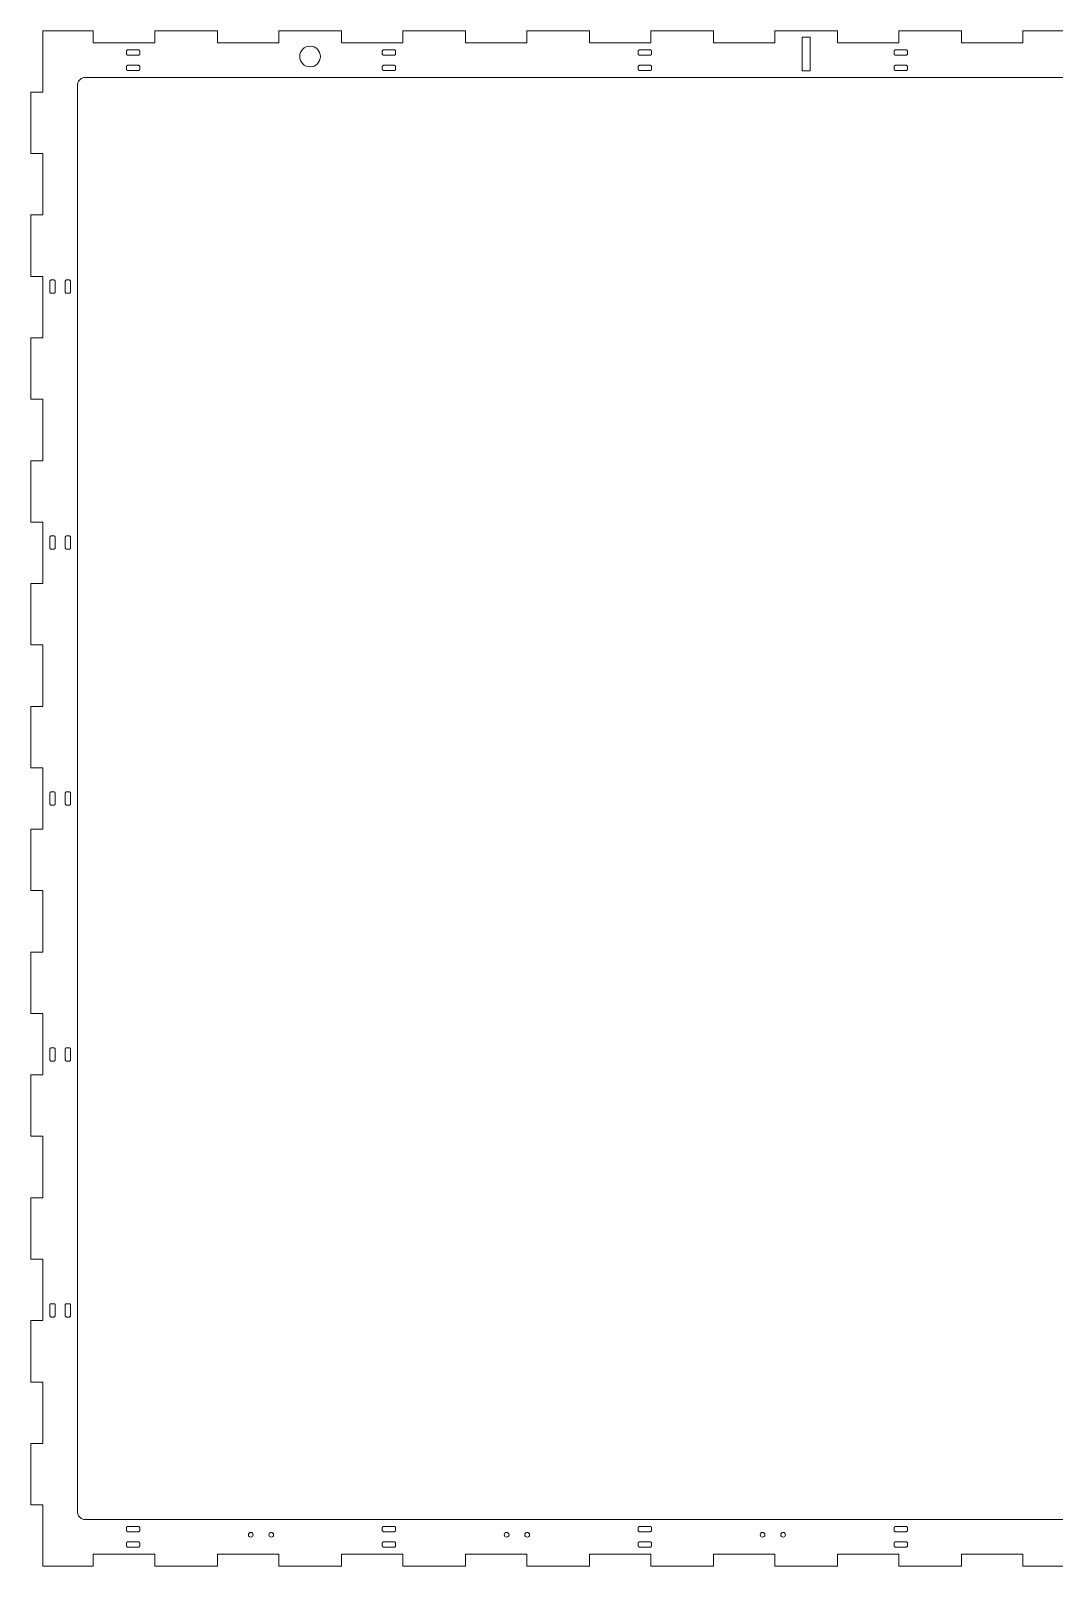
# Model space of a CAD drawing. Header units: millimetres. Extents: x 0 to 1000, y 0 to 750.
# Drawn here: x 0 to 500, y 0 to 750 of the extents above; entities that cross this region are included whole.
import ezdxf

# ---------------------------------------------------------------- set-up
doc = ezdxf.new("R2010")
doc.units = ezdxf.units.MM
doc.layers.add('CORTE', color=1, linetype='Continuous', lineweight=0)

msp = doc.modelspace()

# ---------------------------------------------------------------- linework, layer by layer
at = {"layer": 'CORTE'}
for points in [[(515.294118, 750), (484.705882, 750), (484.705882, 744), (454.705882, 744), (454.705882, 750), (424.117647, 750), (424.117647, 744), (394.117647, 744), (394.117647, 750), (363.529412, 750), (363.529412, 744), (333.529412, 744), (333.529412, 750), (302.941176, 750), (302.941176, 744), (272.941176, 744), (272.941176, 750), (242.352941, 750), (242.352941, 744), (212.352941, 744), (212.352941, 750), (181.764706, 750), (181.764706, 744), (151.764706, 744), (151.764706, 750), (121.176471, 750), (121.176471, 744), (91.176471, 744), (91.176471, 750), (60.588235, 750), (60.588235, 744), (30.588235, 744), (30.588235, 750), (6, 750), (6, 720), (0, 720), (0, 690), (6, 690), (6, 660), (0, 660), (0, 630), (6, 630), (6, 600), (0, 600), (0, 570), (6, 570), (6, 540), (0, 540), (0, 510), (6, 510), (6, 480), (0, 480), (0, 450), (6, 450), (6, 420), (0, 420), (0, 390), (6, 390), (6, 360), (0, 360), (0, 330), (6, 330), (6, 300), (0, 300), (0, 270), (6, 270), (6, 240), (0, 240), (0, 210), (6, 210), (6, 180), (0, 180), (0, 150), (6, 150), (6, 120), (0, 120), (0, 90), (6, 90), (6, 60), (0, 60), (0, 30), (6, 30), (6, 0), (30.588235, 0), (30.588235, 6), (60.588235, 6), (60.588235, 0), (91.176471, 0), (91.176471, 6), (121.176471, 6), (121.176471, 0), (151.764706, 0), (151.764706, 6), (181.764706, 6), (181.764706, 0), (212.352941, 0), (212.352941, 6), (242.352941, 6), (242.352941, 0), (272.941176, 0), (272.941176, 6), (302.941176, 6), (302.941176, 0), (333.529412, 0), (333.529412, 6), (363.529412, 6), (363.529412, 0), (394.117647, 0), (394.117647, 6), (424.117647, 6), (424.117647, 0), (454.705882, 0), (454.705882, 6), (484.705882, 6), (484.705882, 0), (515.294118, 0)], [(973.2, 727.2), (26.8, 727.2), (26.352142, 727.174849), (25.909916, 727.099712), (25.478884, 726.975533), (25.064465, 726.803875), (24.671872, 726.586897), (24.306041, 726.327326), (23.971573, 726.028427), (23.672674, 725.693959), (23.413103, 725.328128), (23.196125, 724.935535), (23.024467, 724.521116), (22.900288, 724.090084), (22.825151, 723.647858), (22.8, 723.2), (22.8, 26.8), (22.825151, 26.352142), (22.900288, 25.909916), (23.024467, 25.478884), (23.196125, 25.064465), (23.413103, 24.671872), (23.672674, 24.306041), (23.971573, 23.971573), (24.306041, 23.672674), (24.671872, 23.413103), (25.064465, 23.196125), (25.478884, 23.024467), (25.909916, 22.900288), (26.352142, 22.825151), (26.8, 22.8), (973.2, 22.8)]]:
    msp.add_lwpolyline(points, dxfattribs=at)
for points in [[(380.82, 730.4), (380.82, 746.8), (376.82, 746.8), (376.82, 730.4)], [(53.25, 740), (53.246227, 740.067179), (53.234957, 740.133513), (53.21633, 740.198167), (53.190581, 740.26033), (53.158035, 740.319219), (53.119099, 740.374094), (53.074264, 740.424264), (53.024094, 740.469099), (52.969219, 740.508035), (52.91033, 740.540581), (52.848167, 740.56633), (52.783513, 740.584957), (52.717179, 740.596227), (52.65, 740.6), (47.35, 740.6), (47.282821, 740.596227), (47.216487, 740.584957), (47.151833, 740.56633), (47.08967, 740.540581), (47.030781, 740.508035), (46.975906, 740.469099), (46.925736, 740.424264), (46.880901, 740.374094), (46.841965, 740.319219), (46.809419, 740.26033), (46.78367, 740.198167), (46.765043, 740.133513), (46.753773, 740.067179), (46.75, 740), (46.75, 738.7), (46.753773, 738.632821), (46.765043, 738.566487), (46.78367, 738.501833), (46.809419, 738.43967), (46.841965, 738.380781), (46.880901, 738.325906), (46.925736, 738.275736), (46.975906, 738.230901), (47.030781, 738.191965), (47.08967, 738.159419), (47.151833, 738.13367), (47.216487, 738.115043), (47.282821, 738.103773), (47.35, 738.1), (52.65, 738.1), (52.717179, 738.103773), (52.783513, 738.115043), (52.848167, 738.13367), (52.91033, 738.159419), (52.969219, 738.191965), (53.024094, 738.230901), (53.074264, 738.275736), (53.119099, 738.325906), (53.158035, 738.380781), (53.190581, 738.43967), (53.21633, 738.501833), (53.234957, 738.566487), (53.246227, 738.632821), (53.25, 738.7)], [(178.25, 740), (178.246227, 740.067179), (178.234957, 740.133513), (178.21633, 740.198167), (178.190581, 740.26033), (178.158035, 740.319219), (178.119099, 740.374094), (178.074264, 740.424264), (178.024094, 740.469099), (177.969219, 740.508035), (177.91033, 740.540581), (177.848167, 740.56633), (177.783513, 740.584957), (177.717179, 740.596227), (177.65, 740.6), (172.35, 740.6), (172.282821, 740.596227), (172.216487, 740.584957), (172.151833, 740.56633), (172.08967, 740.540581), (172.030781, 740.508035), (171.975906, 740.469099), (171.925736, 740.424264), (171.880901, 740.374094), (171.841965, 740.319219), (171.809419, 740.26033), (171.78367, 740.198167), (171.765043, 740.133513), (171.753773, 740.067179), (171.75, 740), (171.75, 738.7), (171.753773, 738.632821), (171.765043, 738.566487), (171.78367, 738.501833), (171.809419, 738.43967), (171.841965, 738.380781), (171.880901, 738.325906), (171.925736, 738.275736), (171.975906, 738.230901), (172.030781, 738.191965), (172.08967, 738.159419), (172.151833, 738.13367), (172.216487, 738.115043), (172.282821, 738.103773), (172.35, 738.1), (177.65, 738.1), (177.717179, 738.103773), (177.783513, 738.115043), (177.848167, 738.13367), (177.91033, 738.159419), (177.969219, 738.191965), (178.024094, 738.230901), (178.074264, 738.275736), (178.119099, 738.325906), (178.158035, 738.380781), (178.190581, 738.43967), (178.21633, 738.501833), (178.234957, 738.566487), (178.246227, 738.632821), (178.25, 738.7)], [(303.25, 740), (303.246227, 740.067179), (303.234957, 740.133513), (303.21633, 740.198167), (303.190581, 740.26033), (303.158035, 740.319219), (303.119099, 740.374094), (303.074264, 740.424264), (303.024094, 740.469099), (302.969219, 740.508035), (302.91033, 740.540581), (302.848167, 740.56633), (302.783513, 740.584957), (302.717179, 740.596227), (302.65, 740.6), (297.35, 740.6), (297.282821, 740.596227), (297.216487, 740.584957), (297.151833, 740.56633), (297.08967, 740.540581), (297.030781, 740.508035), (296.975906, 740.469099), (296.925736, 740.424264), (296.880901, 740.374094), (296.841965, 740.319219), (296.809419, 740.26033), (296.78367, 740.198167), (296.765043, 740.133513), (296.753773, 740.067179), (296.75, 740), (296.75, 738.7), (296.753773, 738.632821), (296.765043, 738.566487), (296.78367, 738.501833), (296.809419, 738.43967), (296.841965, 738.380781), (296.880901, 738.325906), (296.925736, 738.275736), (296.975906, 738.230901), (297.030781, 738.191965), (297.08967, 738.159419), (297.151833, 738.13367), (297.216487, 738.115043), (297.282821, 738.103773), (297.35, 738.1), (302.65, 738.1), (302.717179, 738.103773), (302.783513, 738.115043), (302.848167, 738.13367), (302.91033, 738.159419), (302.969219, 738.191965), (303.024094, 738.230901), (303.074264, 738.275736), (303.119099, 738.325906), (303.158035, 738.380781), (303.190581, 738.43967), (303.21633, 738.501833), (303.234957, 738.566487), (303.246227, 738.632821), (303.25, 738.7)], [(428.25, 740), (428.246227, 740.067179), (428.234957, 740.133513), (428.21633, 740.198167), (428.190581, 740.26033), (428.158035, 740.319219), (428.119099, 740.374094), (428.074264, 740.424264), (428.024094, 740.469099), (427.969219, 740.508035), (427.91033, 740.540581), (427.848167, 740.56633), (427.783513, 740.584957), (427.717179, 740.596227), (427.65, 740.6), (422.35, 740.6), (422.282821, 740.596227), (422.216487, 740.584957), (422.151833, 740.56633), (422.08967, 740.540581), (422.030781, 740.508035), (421.975906, 740.469099), (421.925736, 740.424264), (421.880901, 740.374094), (421.841965, 740.319219), (421.809419, 740.26033), (421.78367, 740.198167), (421.765043, 740.133513), (421.753773, 740.067179), (421.75, 740), (421.75, 738.7), (421.753773, 738.632821), (421.765043, 738.566487), (421.78367, 738.501833), (421.809419, 738.43967), (421.841965, 738.380781), (421.880901, 738.325906), (421.925736, 738.275736), (421.975906, 738.230901), (422.030781, 738.191965), (422.08967, 738.159419), (422.151833, 738.13367), (422.216487, 738.115043), (422.282821, 738.103773), (422.35, 738.1), (427.65, 738.1), (427.717179, 738.103773), (427.783513, 738.115043), (427.848167, 738.13367), (427.91033, 738.159419), (427.969219, 738.191965), (428.024094, 738.230901), (428.074264, 738.275736), (428.119099, 738.325906), (428.158035, 738.380781), (428.190581, 738.43967), (428.21633, 738.501833), (428.234957, 738.566487), (428.246227, 738.632821), (428.25, 738.7)], [(53.25, 732.5), (53.246227, 732.567179), (53.234957, 732.633513), (53.21633, 732.698167), (53.190581, 732.76033), (53.158035, 732.819219), (53.119099, 732.874094), (53.074264, 732.924264), (53.024094, 732.969099), (52.969219, 733.008035), (52.91033, 733.040581), (52.848167, 733.06633), (52.783513, 733.084957), (52.717179, 733.096227), (52.65, 733.1), (47.35, 733.1), (47.282821, 733.096227), (47.216487, 733.084957), (47.151833, 733.06633), (47.08967, 733.040581), (47.030781, 733.008035), (46.975906, 732.969099), (46.925736, 732.924264), (46.880901, 732.874094), (46.841965, 732.819219), (46.809419, 732.76033), (46.78367, 732.698167), (46.765043, 732.633513), (46.753773, 732.567179), (46.75, 732.5), (46.75, 731.2), (46.753773, 731.132821), (46.765043, 731.066487), (46.78367, 731.001833), (46.809419, 730.93967), (46.841965, 730.880781), (46.880901, 730.825906), (46.925736, 730.775736), (46.975906, 730.730901), (47.030781, 730.691965), (47.08967, 730.659419), (47.151833, 730.63367), (47.216487, 730.615043), (47.282821, 730.603773), (47.35, 730.6), (52.65, 730.6), (52.717179, 730.603773), (52.783513, 730.615043), (52.848167, 730.63367), (52.91033, 730.659419), (52.969219, 730.691965), (53.024094, 730.730901), (53.074264, 730.775736), (53.119099, 730.825906), (53.158035, 730.880781), (53.190581, 730.93967), (53.21633, 731.001833), (53.234957, 731.066487), (53.246227, 731.132821), (53.25, 731.2)], [(178.25, 732.5), (178.246227, 732.567179), (178.234957, 732.633513), (178.21633, 732.698167), (178.190581, 732.76033), (178.158035, 732.819219), (178.119099, 732.874094), (178.074264, 732.924264), (178.024094, 732.969099), (177.969219, 733.008035), (177.91033, 733.040581), (177.848167, 733.06633), (177.783513, 733.084957), (177.717179, 733.096227), (177.65, 733.1), (172.35, 733.1), (172.282821, 733.096227), (172.216487, 733.084957), (172.151833, 733.06633), (172.08967, 733.040581), (172.030781, 733.008035), (171.975906, 732.969099), (171.925736, 732.924264), (171.880901, 732.874094), (171.841965, 732.819219), (171.809419, 732.76033), (171.78367, 732.698167), (171.765043, 732.633513), (171.753773, 732.567179), (171.75, 732.5), (171.75, 731.2), (171.753773, 731.132821), (171.765043, 731.066487), (171.78367, 731.001833), (171.809419, 730.93967), (171.841965, 730.880781), (171.880901, 730.825906), (171.925736, 730.775736), (171.975906, 730.730901), (172.030781, 730.691965), (172.08967, 730.659419), (172.151833, 730.63367), (172.216487, 730.615043), (172.282821, 730.603773), (172.35, 730.6), (177.65, 730.6), (177.717179, 730.603773), (177.783513, 730.615043), (177.848167, 730.63367), (177.91033, 730.659419), (177.969219, 730.691965), (178.024094, 730.730901), (178.074264, 730.775736), (178.119099, 730.825906), (178.158035, 730.880781), (178.190581, 730.93967), (178.21633, 731.001833), (178.234957, 731.066487), (178.246227, 731.132821), (178.25, 731.2)], [(303.25, 732.5), (303.246227, 732.567179), (303.234957, 732.633513), (303.21633, 732.698167), (303.190581, 732.76033), (303.158035, 732.819219), (303.119099, 732.874094), (303.074264, 732.924264), (303.024094, 732.969099), (302.969219, 733.008035), (302.91033, 733.040581), (302.848167, 733.06633), (302.783513, 733.084957), (302.717179, 733.096227), (302.65, 733.1), (297.35, 733.1), (297.282821, 733.096227), (297.216487, 733.084957), (297.151833, 733.06633), (297.08967, 733.040581), (297.030781, 733.008035), (296.975906, 732.969099), (296.925736, 732.924264), (296.880901, 732.874094), (296.841965, 732.819219), (296.809419, 732.76033), (296.78367, 732.698167), (296.765043, 732.633513), (296.753773, 732.567179), (296.75, 732.5), (296.75, 731.2), (296.753773, 731.132821), (296.765043, 731.066487), (296.78367, 731.001833), (296.809419, 730.93967), (296.841965, 730.880781), (296.880901, 730.825906), (296.925736, 730.775736), (296.975906, 730.730901), (297.030781, 730.691965), (297.08967, 730.659419), (297.151833, 730.63367), (297.216487, 730.615043), (297.282821, 730.603773), (297.35, 730.6), (302.65, 730.6), (302.717179, 730.603773), (302.783513, 730.615043), (302.848167, 730.63367), (302.91033, 730.659419), (302.969219, 730.691965), (303.024094, 730.730901), (303.074264, 730.775736), (303.119099, 730.825906), (303.158035, 730.880781), (303.190581, 730.93967), (303.21633, 731.001833), (303.234957, 731.066487), (303.246227, 731.132821), (303.25, 731.2)], [(428.25, 732.5), (428.246227, 732.567179), (428.234957, 732.633513), (428.21633, 732.698167), (428.190581, 732.76033), (428.158035, 732.819219), (428.119099, 732.874094), (428.074264, 732.924264), (428.024094, 732.969099), (427.969219, 733.008035), (427.91033, 733.040581), (427.848167, 733.06633), (427.783513, 733.084957), (427.717179, 733.096227), (427.65, 733.1), (422.35, 733.1), (422.282821, 733.096227), (422.216487, 733.084957), (422.151833, 733.06633), (422.08967, 733.040581), (422.030781, 733.008035), (421.975906, 732.969099), (421.925736, 732.924264), (421.880901, 732.874094), (421.841965, 732.819219), (421.809419, 732.76033), (421.78367, 732.698167), (421.765043, 732.633513), (421.753773, 732.567179), (421.75, 732.5), (421.75, 731.2), (421.753773, 731.132821), (421.765043, 731.066487), (421.78367, 731.001833), (421.809419, 730.93967), (421.841965, 730.880781), (421.880901, 730.825906), (421.925736, 730.775736), (421.975906, 730.730901), (422.030781, 730.691965), (422.08967, 730.659419), (422.151833, 730.63367), (422.216487, 730.615043), (422.282821, 730.603773), (422.35, 730.6), (427.65, 730.6), (427.717179, 730.603773), (427.783513, 730.615043), (427.848167, 730.63367), (427.91033, 730.659419), (427.969219, 730.691965), (428.024094, 730.730901), (428.074264, 730.775736), (428.119099, 730.825906), (428.158035, 730.880781), (428.190581, 730.93967), (428.21633, 731.001833), (428.234957, 731.066487), (428.246227, 731.132821), (428.25, 731.2)], [(11.9, 627.65), (11.896227, 627.717179), (11.884957, 627.783513), (11.86633, 627.848167), (11.840581, 627.91033), (11.808035, 627.969219), (11.769099, 628.024094), (11.724264, 628.074264), (11.674094, 628.119099), (11.619219, 628.158035), (11.56033, 628.190581), (11.498167, 628.21633), (11.433513, 628.234957), (11.367179, 628.246227), (11.3, 628.25), (10, 628.25), (9.932821, 628.246227), (9.866487, 628.234957), (9.801833, 628.21633), (9.73967, 628.190581), (9.680781, 628.158035), (9.625906, 628.119099), (9.575736, 628.074264), (9.530901, 628.024094), (9.491965, 627.969219), (9.459419, 627.91033), (9.43367, 627.848167), (9.415043, 627.783513), (9.403773, 627.717179), (9.4, 627.65), (9.4, 622.35), (9.403773, 622.282821), (9.415043, 622.216487), (9.43367, 622.151833), (9.459419, 622.08967), (9.491965, 622.030781), (9.530901, 621.975906), (9.575736, 621.925736), (9.625906, 621.880901), (9.680781, 621.841965), (9.73967, 621.809419), (9.801833, 621.78367), (9.866487, 621.765043), (9.932821, 621.753773), (10, 621.75), (11.3, 621.75), (11.367179, 621.753773), (11.433513, 621.765043), (11.498167, 621.78367), (11.56033, 621.809419), (11.619219, 621.841965), (11.674094, 621.880901), (11.724264, 621.925736), (11.769099, 621.975906), (11.808035, 622.030781), (11.840581, 622.08967), (11.86633, 622.151833), (11.884957, 622.216487), (11.896227, 622.282821), (11.9, 622.35)], [(19.4, 627.65), (19.396227, 627.717179), (19.384957, 627.783513), (19.36633, 627.848167), (19.340581, 627.91033), (19.308035, 627.969219), (19.269099, 628.024094), (19.224264, 628.074264), (19.174094, 628.119099), (19.119219, 628.158035), (19.06033, 628.190581), (18.998167, 628.21633), (18.933513, 628.234957), (18.867179, 628.246227), (18.8, 628.25), (17.5, 628.25), (17.432821, 628.246227), (17.366487, 628.234957), (17.301833, 628.21633), (17.23967, 628.190581), (17.180781, 628.158035), (17.125906, 628.119099), (17.075736, 628.074264), (17.030901, 628.024094), (16.991965, 627.969219), (16.959419, 627.91033), (16.93367, 627.848167), (16.915043, 627.783513), (16.903773, 627.717179), (16.9, 627.65), (16.9, 622.35), (16.903773, 622.282821), (16.915043, 622.216487), (16.93367, 622.151833), (16.959419, 622.08967), (16.991965, 622.030781), (17.030901, 621.975906), (17.075736, 621.925736), (17.125906, 621.880901), (17.180781, 621.841965), (17.23967, 621.809419), (17.301833, 621.78367), (17.366487, 621.765043), (17.432821, 621.753773), (17.5, 621.75), (18.8, 621.75), (18.867179, 621.753773), (18.933513, 621.765043), (18.998167, 621.78367), (19.06033, 621.809419), (19.119219, 621.841965), (19.174094, 621.880901), (19.224264, 621.925736), (19.269099, 621.975906), (19.308035, 622.030781), (19.340581, 622.08967), (19.36633, 622.151833), (19.384957, 622.216487), (19.396227, 622.282821), (19.4, 622.35)], [(11.9, 502.65), (11.896227, 502.717179), (11.884957, 502.783513), (11.86633, 502.848167), (11.840581, 502.91033), (11.808035, 502.969219), (11.769099, 503.024094), (11.724264, 503.074264), (11.674094, 503.119099), (11.619219, 503.158035), (11.56033, 503.190581), (11.498167, 503.21633), (11.433513, 503.234957), (11.367179, 503.246227), (11.3, 503.25), (10, 503.25), (9.932821, 503.246227), (9.866487, 503.234957), (9.801833, 503.21633), (9.73967, 503.190581), (9.680781, 503.158035), (9.625906, 503.119099), (9.575736, 503.074264), (9.530901, 503.024094), (9.491965, 502.969219), (9.459419, 502.91033), (9.43367, 502.848167), (9.415043, 502.783513), (9.403773, 502.717179), (9.4, 502.65), (9.4, 497.35), (9.403773, 497.282821), (9.415043, 497.216487), (9.43367, 497.151833), (9.459419, 497.08967), (9.491965, 497.030781), (9.530901, 496.975906), (9.575736, 496.925736), (9.625906, 496.880901), (9.680781, 496.841965), (9.73967, 496.809419), (9.801833, 496.78367), (9.866487, 496.765043), (9.932821, 496.753773), (10, 496.75), (11.3, 496.75), (11.367179, 496.753773), (11.433513, 496.765043), (11.498167, 496.78367), (11.56033, 496.809419), (11.619219, 496.841965), (11.674094, 496.880901), (11.724264, 496.925736), (11.769099, 496.975906), (11.808035, 497.030781), (11.840581, 497.08967), (11.86633, 497.151833), (11.884957, 497.216487), (11.896227, 497.282821), (11.9, 497.35)], [(19.4, 502.65), (19.396227, 502.717179), (19.384957, 502.783513), (19.36633, 502.848167), (19.340581, 502.91033), (19.308035, 502.969219), (19.269099, 503.024094), (19.224264, 503.074264), (19.174094, 503.119099), (19.119219, 503.158035), (19.06033, 503.190581), (18.998167, 503.21633), (18.933513, 503.234957), (18.867179, 503.246227), (18.8, 503.25), (17.5, 503.25), (17.432821, 503.246227), (17.366487, 503.234957), (17.301833, 503.21633), (17.23967, 503.190581), (17.180781, 503.158035), (17.125906, 503.119099), (17.075736, 503.074264), (17.030901, 503.024094), (16.991965, 502.969219), (16.959419, 502.91033), (16.93367, 502.848167), (16.915043, 502.783513), (16.903773, 502.717179), (16.9, 502.65), (16.9, 497.35), (16.903773, 497.282821), (16.915043, 497.216487), (16.93367, 497.151833), (16.959419, 497.08967), (16.991965, 497.030781), (17.030901, 496.975906), (17.075736, 496.925736), (17.125906, 496.880901), (17.180781, 496.841965), (17.23967, 496.809419), (17.301833, 496.78367), (17.366487, 496.765043), (17.432821, 496.753773), (17.5, 496.75), (18.8, 496.75), (18.867179, 496.753773), (18.933513, 496.765043), (18.998167, 496.78367), (19.06033, 496.809419), (19.119219, 496.841965), (19.174094, 496.880901), (19.224264, 496.925736), (19.269099, 496.975906), (19.308035, 497.030781), (19.340581, 497.08967), (19.36633, 497.151833), (19.384957, 497.216487), (19.396227, 497.282821), (19.4, 497.35)], [(11.9, 377.65), (11.896227, 377.717179), (11.884957, 377.783513), (11.86633, 377.848167), (11.840581, 377.91033), (11.808035, 377.969219), (11.769099, 378.024094), (11.724264, 378.074264), (11.674094, 378.119099), (11.619219, 378.158035), (11.56033, 378.190581), (11.498167, 378.21633), (11.433513, 378.234957), (11.367179, 378.246227), (11.3, 378.25), (10, 378.25), (9.932821, 378.246227), (9.866487, 378.234957), (9.801833, 378.21633), (9.73967, 378.190581), (9.680781, 378.158035), (9.625906, 378.119099), (9.575736, 378.074264), (9.530901, 378.024094), (9.491965, 377.969219), (9.459419, 377.91033), (9.43367, 377.848167), (9.415043, 377.783513), (9.403773, 377.717179), (9.4, 377.65), (9.4, 372.35), (9.403773, 372.282821), (9.415043, 372.216487), (9.43367, 372.151833), (9.459419, 372.08967), (9.491965, 372.030781), (9.530901, 371.975906), (9.575736, 371.925736), (9.625906, 371.880901), (9.680781, 371.841965), (9.73967, 371.809419), (9.801833, 371.78367), (9.866487, 371.765043), (9.932821, 371.753773), (10, 371.75), (11.3, 371.75), (11.367179, 371.753773), (11.433513, 371.765043), (11.498167, 371.78367), (11.56033, 371.809419), (11.619219, 371.841965), (11.674094, 371.880901), (11.724264, 371.925736), (11.769099, 371.975906), (11.808035, 372.030781), (11.840581, 372.08967), (11.86633, 372.151833), (11.884957, 372.216487), (11.896227, 372.282821), (11.9, 372.35)], [(19.4, 377.65), (19.396227, 377.717179), (19.384957, 377.783513), (19.36633, 377.848167), (19.340581, 377.91033), (19.308035, 377.969219), (19.269099, 378.024094), (19.224264, 378.074264), (19.174094, 378.119099), (19.119219, 378.158035), (19.06033, 378.190581), (18.998167, 378.21633), (18.933513, 378.234957), (18.867179, 378.246227), (18.8, 378.25), (17.5, 378.25), (17.432821, 378.246227), (17.366487, 378.234957), (17.301833, 378.21633), (17.23967, 378.190581), (17.180781, 378.158035), (17.125906, 378.119099), (17.075736, 378.074264), (17.030901, 378.024094), (16.991965, 377.969219), (16.959419, 377.91033), (16.93367, 377.848167), (16.915043, 377.783513), (16.903773, 377.717179), (16.9, 377.65), (16.9, 372.35), (16.903773, 372.282821), (16.915043, 372.216487), (16.93367, 372.151833), (16.959419, 372.08967), (16.991965, 372.030781), (17.030901, 371.975906), (17.075736, 371.925736), (17.125906, 371.880901), (17.180781, 371.841965), (17.23967, 371.809419), (17.301833, 371.78367), (17.366487, 371.765043), (17.432821, 371.753773), (17.5, 371.75), (18.8, 371.75), (18.867179, 371.753773), (18.933513, 371.765043), (18.998167, 371.78367), (19.06033, 371.809419), (19.119219, 371.841965), (19.174094, 371.880901), (19.224264, 371.925736), (19.269099, 371.975906), (19.308035, 372.030781), (19.340581, 372.08967), (19.36633, 372.151833), (19.384957, 372.216487), (19.396227, 372.282821), (19.4, 372.35)], [(11.9, 252.65), (11.896227, 252.717179), (11.884957, 252.783513), (11.86633, 252.848167), (11.840581, 252.91033), (11.808035, 252.969219), (11.769099, 253.024094), (11.724264, 253.074264), (11.674094, 253.119099), (11.619219, 253.158035), (11.56033, 253.190581), (11.498167, 253.21633), (11.433513, 253.234957), (11.367179, 253.246227), (11.3, 253.25), (10, 253.25), (9.932821, 253.246227), (9.866487, 253.234957), (9.801833, 253.21633), (9.73967, 253.190581), (9.680781, 253.158035), (9.625906, 253.119099), (9.575736, 253.074264), (9.530901, 253.024094), (9.491965, 252.969219), (9.459419, 252.91033), (9.43367, 252.848167), (9.415043, 252.783513), (9.403773, 252.717179), (9.4, 252.65), (9.4, 247.35), (9.403773, 247.282821), (9.415043, 247.216487), (9.43367, 247.151833), (9.459419, 247.08967), (9.491965, 247.030781), (9.530901, 246.975906), (9.575736, 246.925736), (9.625906, 246.880901), (9.680781, 246.841965), (9.73967, 246.809419), (9.801833, 246.78367), (9.866487, 246.765043), (9.932821, 246.753773), (10, 246.75), (11.3, 246.75), (11.367179, 246.753773), (11.433513, 246.765043), (11.498167, 246.78367), (11.56033, 246.809419), (11.619219, 246.841965), (11.674094, 246.880901), (11.724264, 246.925736), (11.769099, 246.975906), (11.808035, 247.030781), (11.840581, 247.08967), (11.86633, 247.151833), (11.884957, 247.216487), (11.896227, 247.282821), (11.9, 247.35)], [(19.4, 252.65), (19.396227, 252.717179), (19.384957, 252.783513), (19.36633, 252.848167), (19.340581, 252.91033), (19.308035, 252.969219), (19.269099, 253.024094), (19.224264, 253.074264), (19.174094, 253.119099), (19.119219, 253.158035), (19.06033, 253.190581), (18.998167, 253.21633), (18.933513, 253.234957), (18.867179, 253.246227), (18.8, 253.25), (17.5, 253.25), (17.432821, 253.246227), (17.366487, 253.234957), (17.301833, 253.21633), (17.23967, 253.190581), (17.180781, 253.158035), (17.125906, 253.119099), (17.075736, 253.074264), (17.030901, 253.024094), (16.991965, 252.969219), (16.959419, 252.91033), (16.93367, 252.848167), (16.915043, 252.783513), (16.903773, 252.717179), (16.9, 252.65), (16.9, 247.35), (16.903773, 247.282821), (16.915043, 247.216487), (16.93367, 247.151833), (16.959419, 247.08967), (16.991965, 247.030781), (17.030901, 246.975906), (17.075736, 246.925736), (17.125906, 246.880901), (17.180781, 246.841965), (17.23967, 246.809419), (17.301833, 246.78367), (17.366487, 246.765043), (17.432821, 246.753773), (17.5, 246.75), (18.8, 246.75), (18.867179, 246.753773), (18.933513, 246.765043), (18.998167, 246.78367), (19.06033, 246.809419), (19.119219, 246.841965), (19.174094, 246.880901), (19.224264, 246.925736), (19.269099, 246.975906), (19.308035, 247.030781), (19.340581, 247.08967), (19.36633, 247.151833), (19.384957, 247.216487), (19.396227, 247.282821), (19.4, 247.35)], [(11.9, 127.65), (11.896227, 127.717179), (11.884957, 127.783513), (11.86633, 127.848167), (11.840581, 127.91033), (11.808035, 127.969219), (11.769099, 128.024094), (11.724264, 128.074264), (11.674094, 128.119099), (11.619219, 128.158035), (11.56033, 128.190581), (11.498167, 128.21633), (11.433513, 128.234957), (11.367179, 128.246227), (11.3, 128.25), (10, 128.25), (9.932821, 128.246227), (9.866487, 128.234957), (9.801833, 128.21633), (9.73967, 128.190581), (9.680781, 128.158035), (9.625906, 128.119099), (9.575736, 128.074264), (9.530901, 128.024094), (9.491965, 127.969219), (9.459419, 127.91033), (9.43367, 127.848167), (9.415043, 127.783513), (9.403773, 127.717179), (9.4, 127.65), (9.4, 122.35), (9.403773, 122.282821), (9.415043, 122.216487), (9.43367, 122.151833), (9.459419, 122.08967), (9.491965, 122.030781), (9.530901, 121.975906), (9.575736, 121.925736), (9.625906, 121.880901), (9.680781, 121.841965), (9.73967, 121.809419), (9.801833, 121.78367), (9.866487, 121.765043), (9.932821, 121.753773), (10, 121.75), (11.3, 121.75), (11.367179, 121.753773), (11.433513, 121.765043), (11.498167, 121.78367), (11.56033, 121.809419), (11.619219, 121.841965), (11.674094, 121.880901), (11.724264, 121.925736), (11.769099, 121.975906), (11.808035, 122.030781), (11.840581, 122.08967), (11.86633, 122.151833), (11.884957, 122.216487), (11.896227, 122.282821), (11.9, 122.35)], [(19.4, 127.65), (19.396227, 127.717179), (19.384957, 127.783513), (19.36633, 127.848167), (19.340581, 127.91033), (19.308035, 127.969219), (19.269099, 128.024094), (19.224264, 128.074264), (19.174094, 128.119099), (19.119219, 128.158035), (19.06033, 128.190581), (18.998167, 128.21633), (18.933513, 128.234957), (18.867179, 128.246227), (18.8, 128.25), (17.5, 128.25), (17.432821, 128.246227), (17.366487, 128.234957), (17.301833, 128.21633), (17.23967, 128.190581), (17.180781, 128.158035), (17.125906, 128.119099), (17.075736, 128.074264), (17.030901, 128.024094), (16.991965, 127.969219), (16.959419, 127.91033), (16.93367, 127.848167), (16.915043, 127.783513), (16.903773, 127.717179), (16.9, 127.65), (16.9, 122.35), (16.903773, 122.282821), (16.915043, 122.216487), (16.93367, 122.151833), (16.959419, 122.08967), (16.991965, 122.030781), (17.030901, 121.975906), (17.075736, 121.925736), (17.125906, 121.880901), (17.180781, 121.841965), (17.23967, 121.809419), (17.301833, 121.78367), (17.366487, 121.765043), (17.432821, 121.753773), (17.5, 121.75), (18.8, 121.75), (18.867179, 121.753773), (18.933513, 121.765043), (18.998167, 121.78367), (19.06033, 121.809419), (19.119219, 121.841965), (19.174094, 121.880901), (19.224264, 121.925736), (19.269099, 121.975906), (19.308035, 122.030781), (19.340581, 122.08967), (19.36633, 122.151833), (19.384957, 122.216487), (19.396227, 122.282821), (19.4, 122.35)], [(53.25, 18.8), (53.246227, 18.867179), (53.234957, 18.933513), (53.21633, 18.998167), (53.190581, 19.06033), (53.158035, 19.119219), (53.119099, 19.174094), (53.074264, 19.224264), (53.024094, 19.269099), (52.969219, 19.308035), (52.91033, 19.340581), (52.848167, 19.36633), (52.783513, 19.384957), (52.717179, 19.396227), (52.65, 19.4), (47.35, 19.4), (47.282821, 19.396227), (47.216487, 19.384957), (47.151833, 19.36633), (47.08967, 19.340581), (47.030781, 19.308035), (46.975906, 19.269099), (46.925736, 19.224264), (46.880901, 19.174094), (46.841965, 19.119219), (46.809419, 19.06033), (46.78367, 18.998167), (46.765043, 18.933513), (46.753773, 18.867179), (46.75, 18.8), (46.75, 17.5), (46.753773, 17.432821), (46.765043, 17.366487), (46.78367, 17.301833), (46.809419, 17.23967), (46.841965, 17.180781), (46.880901, 17.125906), (46.925736, 17.075736), (46.975906, 17.030901), (47.030781, 16.991965), (47.08967, 16.959419), (47.151833, 16.93367), (47.216487, 16.915043), (47.282821, 16.903773), (47.35, 16.9), (52.65, 16.9), (52.717179, 16.903773), (52.783513, 16.915043), (52.848167, 16.93367), (52.91033, 16.959419), (52.969219, 16.991965), (53.024094, 17.030901), (53.074264, 17.075736), (53.119099, 17.125906), (53.158035, 17.180781), (53.190581, 17.23967), (53.21633, 17.301833), (53.234957, 17.366487), (53.246227, 17.432821), (53.25, 17.5)], [(178.25, 18.8), (178.246227, 18.867179), (178.234957, 18.933513), (178.21633, 18.998167), (178.190581, 19.06033), (178.158035, 19.119219), (178.119099, 19.174094), (178.074264, 19.224264), (178.024094, 19.269099), (177.969219, 19.308035), (177.91033, 19.340581), (177.848167, 19.36633), (177.783513, 19.384957), (177.717179, 19.396227), (177.65, 19.4), (172.35, 19.4), (172.282821, 19.396227), (172.216487, 19.384957), (172.151833, 19.36633), (172.08967, 19.340581), (172.030781, 19.308035), (171.975906, 19.269099), (171.925736, 19.224264), (171.880901, 19.174094), (171.841965, 19.119219), (171.809419, 19.06033), (171.78367, 18.998167), (171.765043, 18.933513), (171.753773, 18.867179), (171.75, 18.8), (171.75, 17.5), (171.753773, 17.432821), (171.765043, 17.366487), (171.78367, 17.301833), (171.809419, 17.23967), (171.841965, 17.180781), (171.880901, 17.125906), (171.925736, 17.075736), (171.975906, 17.030901), (172.030781, 16.991965), (172.08967, 16.959419), (172.151833, 16.93367), (172.216487, 16.915043), (172.282821, 16.903773), (172.35, 16.9), (177.65, 16.9), (177.717179, 16.903773), (177.783513, 16.915043), (177.848167, 16.93367), (177.91033, 16.959419), (177.969219, 16.991965), (178.024094, 17.030901), (178.074264, 17.075736), (178.119099, 17.125906), (178.158035, 17.180781), (178.190581, 17.23967), (178.21633, 17.301833), (178.234957, 17.366487), (178.246227, 17.432821), (178.25, 17.5)], [(303.25, 18.8), (303.246227, 18.867179), (303.234957, 18.933513), (303.21633, 18.998167), (303.190581, 19.06033), (303.158035, 19.119219), (303.119099, 19.174094), (303.074264, 19.224264), (303.024094, 19.269099), (302.969219, 19.308035), (302.91033, 19.340581), (302.848167, 19.36633), (302.783513, 19.384957), (302.717179, 19.396227), (302.65, 19.4), (297.35, 19.4), (297.282821, 19.396227), (297.216487, 19.384957), (297.151833, 19.36633), (297.08967, 19.340581), (297.030781, 19.308035), (296.975906, 19.269099), (296.925736, 19.224264), (296.880901, 19.174094), (296.841965, 19.119219), (296.809419, 19.06033), (296.78367, 18.998167), (296.765043, 18.933513), (296.753773, 18.867179), (296.75, 18.8), (296.75, 17.5), (296.753773, 17.432821), (296.765043, 17.366487), (296.78367, 17.301833), (296.809419, 17.23967), (296.841965, 17.180781), (296.880901, 17.125906), (296.925736, 17.075736), (296.975906, 17.030901), (297.030781, 16.991965), (297.08967, 16.959419), (297.151833, 16.93367), (297.216487, 16.915043), (297.282821, 16.903773), (297.35, 16.9), (302.65, 16.9), (302.717179, 16.903773), (302.783513, 16.915043), (302.848167, 16.93367), (302.91033, 16.959419), (302.969219, 16.991965), (303.024094, 17.030901), (303.074264, 17.075736), (303.119099, 17.125906), (303.158035, 17.180781), (303.190581, 17.23967), (303.21633, 17.301833), (303.234957, 17.366487), (303.246227, 17.432821), (303.25, 17.5)], [(428.25, 18.8), (428.246227, 18.867179), (428.234957, 18.933513), (428.21633, 18.998167), (428.190581, 19.06033), (428.158035, 19.119219), (428.119099, 19.174094), (428.074264, 19.224264), (428.024094, 19.269099), (427.969219, 19.308035), (427.91033, 19.340581), (427.848167, 19.36633), (427.783513, 19.384957), (427.717179, 19.396227), (427.65, 19.4), (422.35, 19.4), (422.282821, 19.396227), (422.216487, 19.384957), (422.151833, 19.36633), (422.08967, 19.340581), (422.030781, 19.308035), (421.975906, 19.269099), (421.925736, 19.224264), (421.880901, 19.174094), (421.841965, 19.119219), (421.809419, 19.06033), (421.78367, 18.998167), (421.765043, 18.933513), (421.753773, 18.867179), (421.75, 18.8), (421.75, 17.5), (421.753773, 17.432821), (421.765043, 17.366487), (421.78367, 17.301833), (421.809419, 17.23967), (421.841965, 17.180781), (421.880901, 17.125906), (421.925736, 17.075736), (421.975906, 17.030901), (422.030781, 16.991965), (422.08967, 16.959419), (422.151833, 16.93367), (422.216487, 16.915043), (422.282821, 16.903773), (422.35, 16.9), (427.65, 16.9), (427.717179, 16.903773), (427.783513, 16.915043), (427.848167, 16.93367), (427.91033, 16.959419), (427.969219, 16.991965), (428.024094, 17.030901), (428.074264, 17.075736), (428.119099, 17.125906), (428.158035, 17.180781), (428.190581, 17.23967), (428.21633, 17.301833), (428.234957, 17.366487), (428.246227, 17.432821), (428.25, 17.5)], [(53.25, 11.3), (53.246227, 11.367179), (53.234957, 11.433513), (53.21633, 11.498167), (53.190581, 11.56033), (53.158035, 11.619219), (53.119099, 11.674094), (53.074264, 11.724264), (53.024094, 11.769099), (52.969219, 11.808035), (52.91033, 11.840581), (52.848167, 11.86633), (52.783513, 11.884957), (52.717179, 11.896227), (52.65, 11.9), (47.35, 11.9), (47.282821, 11.896227), (47.216487, 11.884957), (47.151833, 11.86633), (47.08967, 11.840581), (47.030781, 11.808035), (46.975906, 11.769099), (46.925736, 11.724264), (46.880901, 11.674094), (46.841965, 11.619219), (46.809419, 11.56033), (46.78367, 11.498167), (46.765043, 11.433513), (46.753773, 11.367179), (46.75, 11.3), (46.75, 10), (46.753773, 9.932821), (46.765043, 9.866487), (46.78367, 9.801833), (46.809419, 9.73967), (46.841965, 9.680781), (46.880901, 9.625906), (46.925736, 9.575736), (46.975906, 9.530901), (47.030781, 9.491965), (47.08967, 9.459419), (47.151833, 9.43367), (47.216487, 9.415043), (47.282821, 9.403773), (47.35, 9.4), (52.65, 9.4), (52.717179, 9.403773), (52.783513, 9.415043), (52.848167, 9.43367), (52.91033, 9.459419), (52.969219, 9.491965), (53.024094, 9.530901), (53.074264, 9.575736), (53.119099, 9.625906), (53.158035, 9.680781), (53.190581, 9.73967), (53.21633, 9.801833), (53.234957, 9.866487), (53.246227, 9.932821), (53.25, 10)], [(178.25, 11.3), (178.246227, 11.367179), (178.234957, 11.433513), (178.21633, 11.498167), (178.190581, 11.56033), (178.158035, 11.619219), (178.119099, 11.674094), (178.074264, 11.724264), (178.024094, 11.769099), (177.969219, 11.808035), (177.91033, 11.840581), (177.848167, 11.86633), (177.783513, 11.884957), (177.717179, 11.896227), (177.65, 11.9), (172.35, 11.9), (172.282821, 11.896227), (172.216487, 11.884957), (172.151833, 11.86633), (172.08967, 11.840581), (172.030781, 11.808035), (171.975906, 11.769099), (171.925736, 11.724264), (171.880901, 11.674094), (171.841965, 11.619219), (171.809419, 11.56033), (171.78367, 11.498167), (171.765043, 11.433513), (171.753773, 11.367179), (171.75, 11.3), (171.75, 10), (171.753773, 9.932821), (171.765043, 9.866487), (171.78367, 9.801833), (171.809419, 9.73967), (171.841965, 9.680781), (171.880901, 9.625906), (171.925736, 9.575736), (171.975906, 9.530901), (172.030781, 9.491965), (172.08967, 9.459419), (172.151833, 9.43367), (172.216487, 9.415043), (172.282821, 9.403773), (172.35, 9.4), (177.65, 9.4), (177.717179, 9.403773), (177.783513, 9.415043), (177.848167, 9.43367), (177.91033, 9.459419), (177.969219, 9.491965), (178.024094, 9.530901), (178.074264, 9.575736), (178.119099, 9.625906), (178.158035, 9.680781), (178.190581, 9.73967), (178.21633, 9.801833), (178.234957, 9.866487), (178.246227, 9.932821), (178.25, 10)], [(303.25, 11.3), (303.246227, 11.367179), (303.234957, 11.433513), (303.21633, 11.498167), (303.190581, 11.56033), (303.158035, 11.619219), (303.119099, 11.674094), (303.074264, 11.724264), (303.024094, 11.769099), (302.969219, 11.808035), (302.91033, 11.840581), (302.848167, 11.86633), (302.783513, 11.884957), (302.717179, 11.896227), (302.65, 11.9), (297.35, 11.9), (297.282821, 11.896227), (297.216487, 11.884957), (297.151833, 11.86633), (297.08967, 11.840581), (297.030781, 11.808035), (296.975906, 11.769099), (296.925736, 11.724264), (296.880901, 11.674094), (296.841965, 11.619219), (296.809419, 11.56033), (296.78367, 11.498167), (296.765043, 11.433513), (296.753773, 11.367179), (296.75, 11.3), (296.75, 10), (296.753773, 9.932821), (296.765043, 9.866487), (296.78367, 9.801833), (296.809419, 9.73967), (296.841965, 9.680781), (296.880901, 9.625906), (296.925736, 9.575736), (296.975906, 9.530901), (297.030781, 9.491965), (297.08967, 9.459419), (297.151833, 9.43367), (297.216487, 9.415043), (297.282821, 9.403773), (297.35, 9.4), (302.65, 9.4), (302.717179, 9.403773), (302.783513, 9.415043), (302.848167, 9.43367), (302.91033, 9.459419), (302.969219, 9.491965), (303.024094, 9.530901), (303.074264, 9.575736), (303.119099, 9.625906), (303.158035, 9.680781), (303.190581, 9.73967), (303.21633, 9.801833), (303.234957, 9.866487), (303.246227, 9.932821), (303.25, 10)], [(428.25, 11.3), (428.246227, 11.367179), (428.234957, 11.433513), (428.21633, 11.498167), (428.190581, 11.56033), (428.158035, 11.619219), (428.119099, 11.674094), (428.074264, 11.724264), (428.024094, 11.769099), (427.969219, 11.808035), (427.91033, 11.840581), (427.848167, 11.86633), (427.783513, 11.884957), (427.717179, 11.896227), (427.65, 11.9), (422.35, 11.9), (422.282821, 11.896227), (422.216487, 11.884957), (422.151833, 11.86633), (422.08967, 11.840581), (422.030781, 11.808035), (421.975906, 11.769099), (421.925736, 11.724264), (421.880901, 11.674094), (421.841965, 11.619219), (421.809419, 11.56033), (421.78367, 11.498167), (421.765043, 11.433513), (421.753773, 11.367179), (421.75, 11.3), (421.75, 10), (421.753773, 9.932821), (421.765043, 9.866487), (421.78367, 9.801833), (421.809419, 9.73967), (421.841965, 9.680781), (421.880901, 9.625906), (421.925736, 9.575736), (421.975906, 9.530901), (422.030781, 9.491965), (422.08967, 9.459419), (422.151833, 9.43367), (422.216487, 9.415043), (422.282821, 9.403773), (422.35, 9.4), (427.65, 9.4), (427.717179, 9.403773), (427.783513, 9.415043), (427.848167, 9.43367), (427.91033, 9.459419), (427.969219, 9.491965), (428.024094, 9.530901), (428.074264, 9.575736), (428.119099, 9.625906), (428.158035, 9.680781), (428.190581, 9.73967), (428.21633, 9.801833), (428.234957, 9.866487), (428.246227, 9.932821), (428.25, 10)]]:
    msp.add_lwpolyline(points, close=True, dxfattribs=at)
for centre, radius in [((136.47, 737.4), 5.05), ((107.485, 15.38), 1.165), ((117.515, 15.38), 1.165), ((232.485, 15.38), 1.165), ((242.515, 15.38), 1.165), ((357.485, 15.38), 1.165), ((367.515, 15.38), 1.165)]:
    msp.add_circle(centre, radius, dxfattribs=at)

doc.saveas('drawing.dxf')
